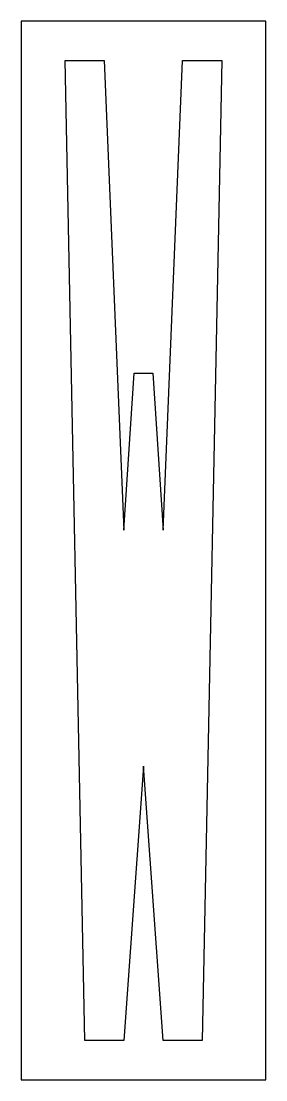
# Model space of a CAD drawing. Extents: x 0 to 25, y 0 to 108.
import ezdxf

# ---------------------------------------------------------------- set-up
doc = ezdxf.new("R2010")
doc.units = 0
doc.layers.add('CUT', color=7, linetype='Continuous')
doc.layers.add('OUTSIDE', color=1, linetype='Continuous')

msp = doc.modelspace()

# ---------------------------------------------------------------- linework, layer by layer
at = {"layer": 'CUT'}
msp.add_lwpolyline([(8.4975, 104), (10.4963, 56.07), (11.5556, 72.08), (13.4644, 72.08), (14.4938, 56.07), (16.4925, 104), (20.5, 104), (18.5012, 4), (14.4938, 4), (12.495, 32), (10.4963, 4), (6.4988, 4), (4.5, 104)], close=True, dxfattribs=at)
at = {"layer": 'OUTSIDE'}
msp.add_lwpolyline([(0, 0), (25, 0), (25, 108), (0, 108)], close=True, dxfattribs=at)

doc.saveas('drawing.dxf')
